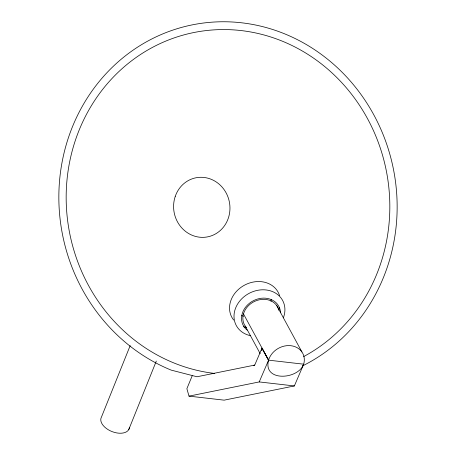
<?xml version="1.0" encoding="UTF-8"?>
<svg xmlns="http://www.w3.org/2000/svg" width="456" height="456" viewBox="0 0 456 456"><rect width="100%" height="100%" fill="white"/><g stroke="black" fill="none" stroke-linecap="round" stroke-linejoin="round"><path stroke-width="0.68" d="M261.237 350.607A19.688 13.925 -14.9 0 1 261.995 348.207L262.023 348.093M243.475 313.905L268.573 360.16C262.656 382.02 298.207 379.757 303.696 364.19A18.827 15.874 -28.5 0 0 290.888 345.705A18.827 15.874 -28.5 0 0 268.573 360.16L259.225 381.928L189.006 396.133L186.874 388.694L192.204 375.778M130.171 345.637L101.477 417.018A15.059 8.829 21.9 0 0 112.461 431.752A15.059 8.829 21.9 0 0 129.453 427.409M128.757 429.609L156.305 361.078M253.428 365.604L254.727 365.085L261.978 348.202L268.573 360.16L303.696 364.19L294.354 385.953L224.135 400.157L189.006 396.133M254.727 365.085L197.003 376.764L171.205 370.124A180.713 168.663 78.6 0 1 88.401 96.267A180.713 168.663 78.6 0 1 355.948 87.808A180.713 168.663 78.6 0 1 302.385 365.974M213.459 373.481L214.639 373.595M259.225 381.928L294.354 385.953M261.995 348.207L268.573 360.16M276.82 305.697L301.918 351.952M245.26 326.137L260.182 353.639M214.269 373.396A172.892 161.367 78.6 0 1 80.108 127.788A172.892 161.367 78.6 0 1 338.466 79.19A172.892 161.367 78.6 0 1 303.639 356.586M246.576 327.756A18.827 15.874 -28.5 0 1 253.034 302.208A18.827 15.874 -28.5 0 1 278.627 309.424M279.539 307.555A26.328 22.201 -28.5 0 1 278.605 310.211M246.217 327.437A26.328 22.201 -28.5 0 1 243.493 326.724M233.677 320.066A26.328 22.201 -28.5 0 1 244.621 285.103A26.328 22.201 -28.5 0 1 279.574 295.665M247.203 330.138A20.195 17.032 -28.5 0 1 253.285 300.755A20.195 17.032 -28.5 0 1 280.548 312.776M250.697 335.724A26.345 22.219 -28.5 0 1 235.552 308.193A26.345 22.219 -28.5 0 1 268.231 290.29A26.345 22.219 -28.5 0 1 283.37 317.821M271.195 299.478A18.793 15.846 -28.5 0 1 271.001 301.342M243.35 316.299A18.793 15.846 -28.5 0 1 241.686 315.444M175.224 196.479A30.119 28.112 78.6 0 0 206.859 237.006A30.119 28.112 78.6 0 0 223.252 188.482A30.119 28.112 78.6 0 0 175.224 196.479"/></g></svg>
